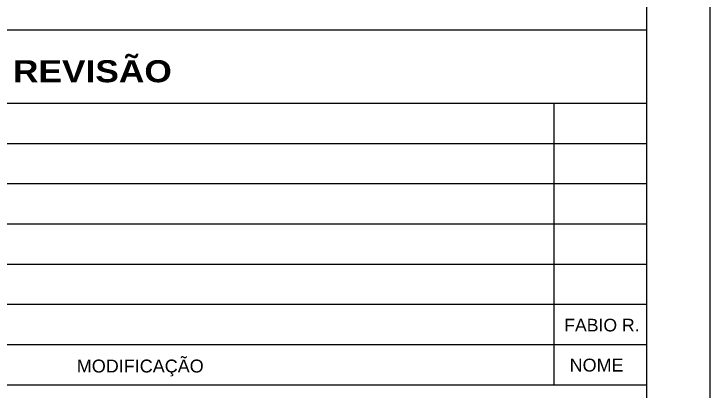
# Model space of a CAD drawing. Extents: x 0 to 5945, y 0 to 4205.
# Drawn here: x 5393 to 5945, y 880 to 1179 of the extents above; entities that cross this region are included whole.
import ezdxf

# ---------------------------------------------------------------- set-up
doc = ezdxf.new("R2010")
doc.units = 0
doc.header["$MEASUREMENT"] = 0
for name, color, linetype in [('MTH-179', 1, 'CONTINUOUS'), ('MTH-226', 6, 'CONTINUOUS'), ('MTH-CARIMBOEFORMATO', 1, 'CONTINUOUS'), ('MTH-MARGEM', 5, 'CONTINUOUS'), ('MTH-PILAR-SEGUE', 5, 'CONTINUOUS'), ('MTH-TXT-NEGRITO', 5, 'CONTINUOUS'), ('MTH-TXT-NOTAS', 3, 'CONTINUOUS')]:
    doc.layers.add(name, color=color, linetype=linetype)
doc.styles.add('TQS_ARIAL', font='arial.ttf')
doc.styles.add('TQS_ARIAL_BLACK', font='ariblk.ttf')

msp = doc.modelspace()

# ---------------------------------------------------------------- linework, layer by layer
at = {"layer": 'MTH-179', "linetype": 'Continuous'}
msp.add_line((5945.00051, -0.001759), (5945.00051, 4204.998729), dxfattribs=at)
at = {"layer": 'MTH-226', "linetype": 'Continuous'}
for p, q in [((5020.000506, 1166.06672), (5895.000506, 1166.06672)), ((5020.00051, 1166.06672), (5895.00051, 1166.06672))]:
    msp.add_line(p, q, dxfattribs=at)
at = {"layer": 'MTH-CARIMBOEFORMATO', "linetype": 'Continuous'}
for p, q in [((5821.158459, 1108.066674), (5821.158459, 884.820916)), ((5022.473943, 1076.174423), (5895.000506, 1076.174423)), ((5022.473943, 1044.282172), (5895.000506, 1044.282172)), ((5022.473943, 1012.38992), (5895.000506, 1012.38992)), ((5022.473943, 980.497669), (5895.000506, 980.497669)), ((5157.352309, 948.605418), (5895.011547, 948.605418)), ((5157.352309, 916.713167), (5895.011547, 916.713167)), ((5157.352309, 884.820916), (5895.011547, 884.820916))]:
    msp.add_line(p, q, dxfattribs=at)
at = {"layer": 'MTH-MARGEM', "linetype": 'Continuous'}
msp.add_line((5895.00051, 49.998195), (5895.00051, 4154.998729), dxfattribs=at)
at = {"layer": 'MTH-PILAR-SEGUE', "linetype": 'Continuous'}
msp.add_line((5020.000506, 1108.066674), (5895.000506, 1108.066674), dxfattribs=at)

# ---------------------------------------------------------------- texts
at = {"layer": 'MTH-TXT-NEGRITO', "linetype": 'Continuous', "style": 'TQS_ARIAL_BLACK'}
msp.add_text('REVISÃO', height=17.5, dxfattribs=at).set_placement((5392.420041, 1124.56672))
at = {"layer": 'MTH-TXT-NOTAS', "linetype": 'Continuous', "style": 'TQS_ARIAL'}
for s, height, p in [('FABIO R.', 10, (5829.390344, 927.132027)), ('MODIFICAÇÃO', 10.20552, (5443.041966, 894.59523)), ('NOME', 10.20552, (5833.656279, 895.328944))]:
    msp.add_text(s, height=height, dxfattribs=at).set_placement(p)

doc.saveas('drawing.dxf')
